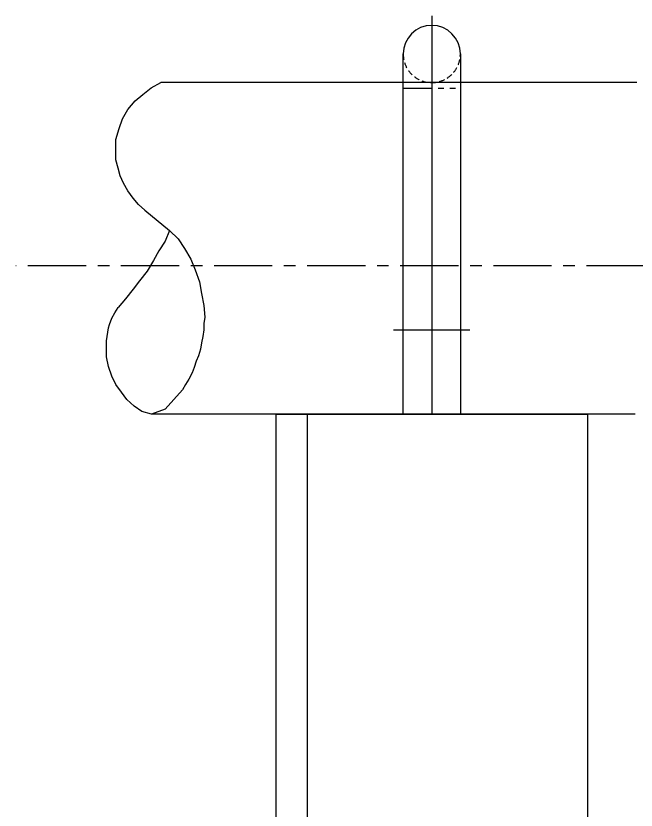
# Model space of a CAD drawing. Header units: millimetres. Extents: x 0 to 42050, y 0 to 29700.
# Drawn here: x 17809 to 19141, y 14564 to 16270 of the extents above; entities that cross this region are included whole.
import ezdxf

# ---------------------------------------------------------------- set-up
doc = ezdxf.new("R2010")
doc.units = ezdxf.units.MM
doc.header["$LTSCALE"] = 50
for name, pattern in [('CENTER', [50.8, 31.75, -6.35, 6.35, -6.35]), ('CENTERX2', [4, 2.5, -0.5, 0.5, -0.5]), ('HIDDEN', [0.375, 0.25, -0.125]), ('PHANTOM', [2.5, 1.25, -0.25, 0.25, -0.25, 0.25, -0.25])]:
    doc.linetypes.add(name, pattern=pattern)
for name, color, linetype in [('P', 3, 'Continuous'), ('가상선', 5, 'PHANTOM'), ('숨은선', 2, 'HIDDEN'), ('외형선', 7, 'Continuous'), ('중심선', 1, 'CENTER')]:
    doc.layers.add(name, color=color, linetype=linetype)

msp = doc.modelspace()

# ---------------------------------------------------------------- linework, layer by layer
at = {"ltscale": 1000}
msp.add_line((18435, 15413.9), (18435, 13611.4), dxfattribs=at)
at = {"elevation": 0}
for points in [[(19143.2, 16126.3), (18120.8, 16126.3)], [(19143.2, 16126.3), (18120.8, 16126.3)], [(18130, 15424.7), (18100.2, 15413.9)], [(19139.7, 15413.9), (18100.2, 15413.9), (18079.4, 15420.1)]]:
    msp.add_lwpolyline(points, dxfattribs=at)
at = {"color": 1, "linetype": 'CENTERX2', "elevation": 0}
msp.add_lwpolyline([(20959.9, 15732.9), (17809.2, 15732.9)], dxfattribs=at)
at = {"ltscale": 1000, "elevation": 0}
msp.add_lwpolyline([(18368.2, 13611.4), (18368.2, 15413.9), (19036.8, 15413.9), (19036.8, 13611.4)], dxfattribs=at)
at = {"layer": 'P', "color": 0, "lineweight": -2, "elevation": 0}
for points in [[(18086.3, 15852.6), (18072.5, 15864.1), (18061, 15877.9), (18049.5, 15894), (18040.3, 15910.1), (18033.4, 15926.2), (18028.8, 15942.3), (18024.2, 15960.7), (18024.2, 15979.1), (18024.2, 16004.4), (18031.1, 16027.4), (18038, 16048.1), (18049.5, 16068.8), (18065.6, 16087.2), (18081.7, 16101), (18100.1, 16114.8), (18120.8, 16126.3)], [(18086.3, 15852.6), (18139.2, 15808.9)], [(18139.2, 15808.9), (18130, 15785.9), (18116.2, 15765.2), (18104.7, 15744.5), (18090.9, 15721.5), (18074.8, 15700.8), (18061, 15682.4), (18044.9, 15661.7), (18028.8, 15643.2)], [(18139.2, 15808.9), (18157.6, 15790.5), (18171.4, 15769.8), (18185.2, 15746.8), (18194.4, 15723.8), (18203.6, 15698.5), (18208.2, 15673.2), (18212.8, 15647.8), (18215.1, 15622.5), (18212.8, 15608.7), (18212.8, 15594.9), (18210.5, 15581.1), (18208.2, 15567.3), (18205.9, 15553.5), (18201.3, 15539.7), (18196.7, 15528.2), (18192.1, 15514.4), (18187.5, 15502.9), (18180.6, 15489.1), (18173.7, 15477.6), (18166.8, 15466.1), (18148.4, 15445.4), (18130, 15424.7)], [(18079.4, 15420.1), (18063.3, 15431.6), (18047.2, 15445.4), (18035.7, 15461.5), (18024.2, 15477.6), (18015, 15496), (18008.1, 15516.7), (18003.5, 15537.4), (18003.5, 15558.1), (18003.5, 15571.9), (18008.1, 15599.5), (18010.4, 15606.4), (18015, 15620.2), (18021.9, 15631.7), (18028.8, 15643.2)]]:
    msp.add_lwpolyline(points, dxfattribs=at)
at = {"layer": '가상선'}
msp.add_line((18641.1, 16114), (18763.9, 16114), dxfattribs=at)
at = {"layer": '숨은선'}
msp.add_arc((18702.5, 16187.7), 61.4, 180, 0, dxfattribs=at)
at = {"layer": '외형선'}
for p, q in [((18641.1, 15413.9), (18641.1, 16187.7)), ((18763.9, 16187.7), (18763.9, 15413.9))]:
    msp.add_line(p, q, dxfattribs=at)
msp.add_arc((18702.5, 16187.7), 61.4, 0, 180, dxfattribs=at)
at = {"layer": '중심선'}
for p, q in [((18702.5, 16269.6), (18702.5, 15413.9)), ((18784.3, 15594.2), (18620.6, 15594.2))]:
    msp.add_line(p, q, dxfattribs=at)

doc.saveas('drawing.dxf')
